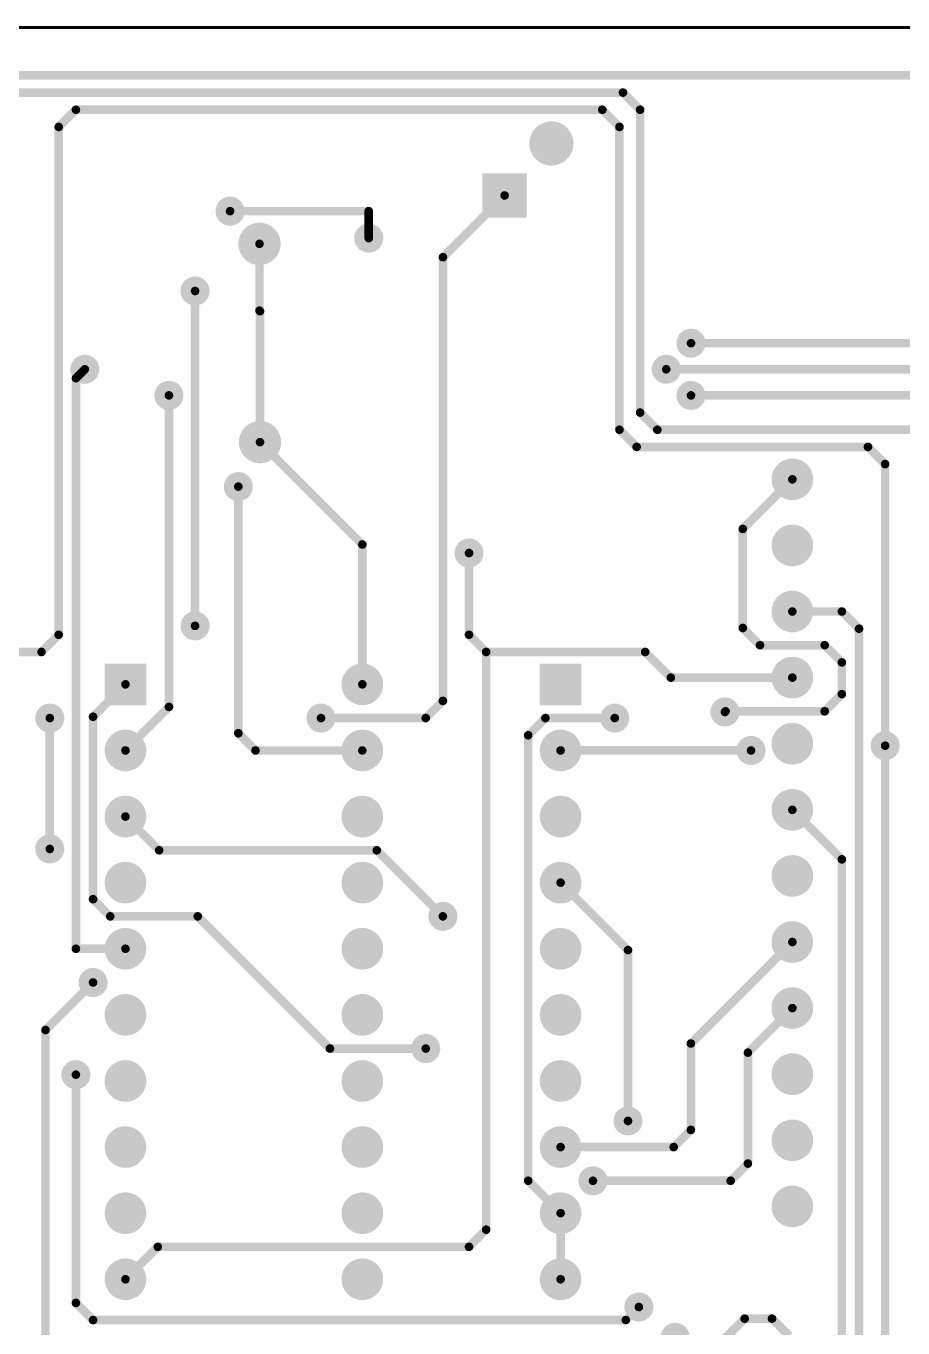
# Model space of a CAD drawing. Extents: x 0 to 107, y 0 to 143.
# Drawn here: x 46 to 79.7, y 92.6 to 142.7 of the extents above; entities that cross this region are included whole.
import ezdxf

# ---------------------------------------------------------------- set-up
doc = ezdxf.new("R2010")
doc.units = 0
for name, color, linetype in [('Board_Outline', 21, 'CONTINUOUS'), ('Bottom', 10, 'CONTINUOUS'), ('Bottom_Mask', 15, 'CONTINUOUS')]:
    doc.layers.add(name, color=color, linetype=linetype)

msp = doc.modelspace()

# ---------------------------------------------------------------- linework, layer by layer
at = {"layer": 'Board_Outline', "linetype": 'CONTINUOUS', "const_width": 0.12}
msp.add_lwpolyline([(107.1581, 142.5924), (0, 142.5924), (0, 0), (107.1581, 0), (107.1581, 142.5924)], dxfattribs=at)
at = {"layer": 'Bottom', "linetype": 'CONTINUOUS', "const_width": 0.33}
for points in [[(103.8951, 140.7552), (23.8276, 140.7552)], [(68.9189, 140.0952), (24.4878, 140.0952)], [(69.5789, 139.4352), (68.9189, 140.0952)], [(47.8926, 139.4352), (47.2327, 138.7752)], [(68.124, 139.4352), (47.8926, 139.4352)], [(68.784, 138.7752), (68.124, 139.4352)], [(69.5789, 127.799), (69.5789, 139.4352)], [(47.2327, 138.7752), (47.2327, 119.2602)], [(68.784, 127.139), (68.784, 138.7752)], [(64.3689, 136.1402), (61.9983, 133.7695)], [(53.8188, 135.5397), (59.1488, 135.5397)], [(59.1488, 135.5397), (59.1488, 135.0102)], [(59.1488, 135.0102), (59.1488, 135.0101)], [(59.1488, 135.0101), (59.1488, 134.5022)], [(59.1488, 134.5022), (59.1488, 134.5022)], [(54.9502, 131.7152), (54.9502, 134.2827)], [(61.9983, 133.7695), (61.9983, 116.7202)], [(52.4728, 132.471), (52.4728, 119.6032)], [(54.9694, 131.696), (54.9502, 131.7152)], [(54.9694, 126.6627), (54.9694, 131.696)], [(71.5337, 130.4651), (98.2264, 130.4651)], [(48.2357, 129.462), (47.8927, 129.119)], [(48.2357, 129.462), (48.2357, 129.462)], [(70.5819, 129.462), (95.1263, 129.462)], [(47.8927, 129.119), (47.8927, 107.1951)], [(51.4698, 128.459), (51.4698, 116.4873)], [(71.5337, 128.459), (94.4664, 128.459)], [(70.2389, 127.139), (69.5789, 127.799)], [(69.444, 126.479), (68.784, 127.139)], [(79.9722, 127.139), (70.2389, 127.139)], [(58.9014, 122.7307), (54.9694, 126.6627)], [(78.3351, 126.479), (69.444, 126.479)], [(78.9951, 125.819), (78.3351, 126.479)], [(78.9951, 114.997), (78.9951, 125.819)], [(54.1358, 115.4751), (54.1358, 124.954)], [(75.4289, 125.2339), (73.5239, 123.3289)], [(73.5239, 123.3289), (73.5239, 119.519)], [(58.9014, 117.3551), (58.9014, 122.7307)], [(63.0013, 119.2603), (63.0013, 122.402)], [(75.4289, 120.1539), (77.332, 120.1539)], [(77.332, 120.1539), (77.9921, 119.4939)], [(73.5239, 119.519), (74.1839, 118.859)], [(77.9921, 119.4939), (77.9921, 85.7752)], [(47.2327, 119.2602), (46.5727, 118.6002)], [(63.6613, 118.6003), (63.0013, 119.2603)], [(46.5727, 118.6002), (39.6127, 118.6002)], [(69.772, 118.6003), (63.6613, 118.6003)], [(63.6613, 118.6003), (63.6613, 96.4002)], [(70.7583, 117.6139), (69.772, 118.6003)], [(74.1839, 118.859), (76.672, 118.859)], [(76.672, 118.859), (77.3321, 118.199)], [(77.3321, 118.199), (77.3321, 116.979)], [(75.4289, 117.6139), (70.7583, 117.6139)], [(48.5527, 116.1102), (49.7977, 117.3552)], [(77.3321, 116.979), (76.6721, 116.319)], [(51.4698, 116.4873), (49.7977, 114.8152)], [(61.9983, 116.7202), (61.3383, 116.0602)], [(46.8897, 116.0602), (46.8897, 111.0302)], [(48.5527, 109.1002), (48.5527, 116.1102)], [(61.3383, 116.0602), (57.3134, 116.0602)], [(65.2764, 115.4002), (65.9364, 116.0602)], [(65.9364, 116.0602), (68.6022, 116.0602)], [(72.8625, 116.319), (72.8379, 116.2944)], [(72.8379, 116.2944), (72.8379, 116.2944)], [(76.6721, 116.319), (72.8625, 116.319)], [(54.7958, 114.8151), (54.1358, 115.4751)], [(65.2764, 98.2802), (65.2764, 115.4002)], [(78.9951, 83.7226), (78.9951, 114.997)], [(58.9014, 114.8151), (54.7958, 114.8151)], [(66.5214, 114.8152), (73.8409, 114.8152)], [(77.3321, 110.6308), (75.4289, 112.5339)], [(51.0927, 110.9802), (49.7977, 112.2752)], [(59.4583, 110.9802), (51.0927, 110.9802)], [(61.9983, 108.4402), (59.4583, 110.9802)], [(77.3321, 87.0203), (77.3321, 110.6308)], [(66.5214, 109.7352), (69.1124, 107.1442)], [(49.2127, 108.4402), (48.5527, 109.1002)], [(52.5764, 108.4402), (49.2127, 108.4402)], [(57.6564, 103.3602), (52.5764, 108.4402)], [(71.5292, 103.5542), (75.4289, 107.4539)], [(47.8927, 107.1951), (49.7977, 107.1951)], [(69.1124, 107.1442), (69.1124, 100.5782)], [(48.5527, 105.9002), (46.7254, 104.0729)], [(75.4289, 104.9139), (73.7195, 103.2045)], [(46.7254, 104.0729), (46.7254, 76.9002)], [(71.5292, 100.2352), (71.5292, 103.5542)], [(61.3383, 103.3602), (57.6564, 103.3602)], [(73.7195, 103.2045), (73.7195, 98.9402)], [(47.8927, 93.5863), (47.8927, 102.3572)], [(70.8692, 99.5751), (71.5292, 100.2352)], [(66.5214, 99.5751), (70.8692, 99.5751)], [(73.7195, 98.9402), (73.0595, 98.2802)], [(66.5214, 97.0351), (65.2764, 98.2802)], [(73.0595, 98.2802), (67.7665, 98.2802)], [(66.5214, 94.4952), (66.5214, 97.0351)], [(63.6613, 96.4002), (63.0013, 95.7402)], [(51.0427, 95.7402), (49.7977, 94.4952)], [(63.0013, 95.7402), (51.0427, 95.7402)], [(48.5527, 92.9263), (47.8927, 93.5863)], [(69.5296, 93.427), (69.0289, 92.9263)], [(69.0289, 92.9263), (48.5527, 92.9263)], [(73.5963, 92.9811), (71.8785, 91.2633)], [(74.6477, 92.9811), (73.5963, 92.9811)], [(75.3077, 92.3211), (74.6477, 92.9811)]]:
    msp.add_lwpolyline(points, dxfattribs=at)
at = {"layer": 'Bottom', "linetype": 'CONTINUOUS'}
for points, const_width in [([(69.0014, 140.0952, 1), (68.8364, 140.0952, 1), (69.0014, 140.0952, 1)], 0.165), ([(69.0014, 140.0952, 1), (68.8364, 140.0952, 1), (69.0014, 140.0952, 1)], 0.165), ([(47.9751, 139.4352, 1), (47.8101, 139.4352, 1), (47.9751, 139.4352, 1)], 0.165), ([(47.9751, 139.4352, 1), (47.8101, 139.4352, 1), (47.9751, 139.4352, 1)], 0.165), ([(68.2065, 139.4352, 1), (68.0415, 139.4352, 1), (68.2065, 139.4352, 1)], 0.165), ([(68.2065, 139.4352, 1), (68.0415, 139.4352, 1), (68.2065, 139.4352, 1)], 0.165), ([(69.6614, 139.4352, 1), (69.4964, 139.4352, 1), (69.6614, 139.4352, 1)], 0.165), ([(69.6614, 139.4352, 1), (69.4964, 139.4352, 1), (69.6614, 139.4352, 1)], 0.165), ([(47.3152, 138.7752, 1), (47.1502, 138.7752, 1), (47.3152, 138.7752, 1)], 0.165), ([(47.3152, 138.7752, 1), (47.1502, 138.7752, 1), (47.3152, 138.7752, 1)], 0.165), ([(66.5689, 138.1402, 1), (65.7689, 138.1402, 1), (66.5689, 138.1402, 1)], 0.8), ([(68.8665, 138.7752, 1), (68.7015, 138.7752, 1), (68.8665, 138.7752, 1)], 0.165), ([(68.8665, 138.7752, 1), (68.7015, 138.7752, 1), (68.8665, 138.7752, 1)], 0.165), ([(64.4514, 136.1402, 1), (64.2864, 136.1402, 1), (64.4514, 136.1402, 1)], 0.165), ([(54.0728, 135.5397, 1), (53.5648, 135.5397, 1), (54.0728, 135.5397, 1)], 0.508), ([(53.9013, 135.5397, 1), (53.7363, 135.5397, 1), (53.9013, 135.5397, 1)], 0.165), ([(59.2313, 135.5397, 1), (59.0663, 135.5397, 1), (59.2313, 135.5397, 1)], 0.165), ([(59.2313, 135.5397, 1), (59.0663, 135.5397, 1), (59.2313, 135.5397, 1)], 0.165), ([(59.2313, 135.0102, 1), (59.0663, 135.0102, 1), (59.2313, 135.0102, 1)], 0.165), ([(59.2313, 135.0102, 1), (59.0663, 135.0102, 1), (59.2313, 135.0102, 1)], 0.165), ([(59.2313, 135.0101, 1), (59.0663, 135.0101, 1), (59.2313, 135.0101, 1)], 0.165), ([(55.3312, 134.2827, 1), (54.5692, 134.2827, 1), (55.3312, 134.2827, 1)], 0.762), ([(59.4028, 134.5022, 1), (58.8948, 134.5022, 1), (59.4028, 134.5022, 1)], 0.508), ([(59.2313, 134.5022, 1), (59.0663, 134.5022, 1), (59.2313, 134.5022, 1)], 0.165), ([(59.2313, 134.5022, 1), (59.0663, 134.5022, 1), (59.2313, 134.5022, 1)], 0.165), ([(55.0327, 134.2827, 1), (54.8677, 134.2827, 1), (55.0327, 134.2827, 1)], 0.165), ([(62.0808, 133.7695, 1), (61.9158, 133.7695, 1), (62.0808, 133.7695, 1)], 0.165), ([(62.0808, 133.7695, 1), (61.9158, 133.7695, 1), (62.0808, 133.7695, 1)], 0.165), ([(52.7268, 132.471, 1), (52.2188, 132.471, 1), (52.7268, 132.471, 1)], 0.508), ([(52.5553, 132.471, 1), (52.3903, 132.471, 1), (52.5553, 132.471, 1)], 0.165), ([(55.0327, 131.7152, 1), (54.8677, 131.7152, 1), (55.0327, 131.7152, 1)], 0.165), ([(55.0327, 131.7152, 1), (54.8677, 131.7152, 1), (55.0327, 131.7152, 1)], 0.165), ([(55.0519, 131.696, 1), (54.8869, 131.696, 1), (55.0519, 131.696, 1)], 0.165), ([(55.0519, 131.696, 1), (54.8869, 131.696, 1), (55.0519, 131.696, 1)], 0.165), ([(71.7877, 130.4651, 1), (71.2797, 130.4651, 1), (71.7877, 130.4651, 1)], 0.508), ([(71.6162, 130.4651, 1), (71.4512, 130.4651, 1), (71.6162, 130.4651, 1)], 0.165), ([(48.4897, 129.462, 1), (47.9817, 129.462, 1), (48.4897, 129.462, 1)], 0.508), ([(48.3182, 129.462, 1), (48.1532, 129.462, 1), (48.3182, 129.462, 1)], 0.165), ([(48.3182, 129.462, 1), (48.1532, 129.462, 1), (48.3182, 129.462, 1)], 0.165), ([(70.8359, 129.462, 1), (70.3279, 129.462, 1), (70.8359, 129.462, 1)], 0.508), ([(70.6644, 129.462, 1), (70.4994, 129.462, 1), (70.6644, 129.462, 1)], 0.165), ([(47.9752, 129.119, 1), (47.8102, 129.119, 1), (47.9752, 129.119, 1)], 0.165), ([(47.9752, 129.119, 1), (47.8102, 129.119, 1), (47.9752, 129.119, 1)], 0.165), ([(51.7238, 128.459, 1), (51.2158, 128.459, 1), (51.7238, 128.459, 1)], 0.508), ([(51.5523, 128.459, 1), (51.3873, 128.459, 1), (51.5523, 128.459, 1)], 0.165), ([(71.7877, 128.459, 1), (71.2797, 128.459, 1), (71.7877, 128.459, 1)], 0.508), ([(71.6162, 128.459, 1), (71.4512, 128.459, 1), (71.6162, 128.459, 1)], 0.165), ([(69.6614, 127.799, 1), (69.4964, 127.799, 1), (69.6614, 127.799, 1)], 0.165), ([(69.6614, 127.799, 1), (69.4964, 127.799, 1), (69.6614, 127.799, 1)], 0.165), ([(55.3504, 126.6627, 1), (54.5884, 126.6627, 1), (55.3504, 126.6627, 1)], 0.762), ([(68.8665, 127.139, 1), (68.7015, 127.139, 1), (68.8665, 127.139, 1)], 0.165), ([(68.8665, 127.139, 1), (68.7015, 127.139, 1), (68.8665, 127.139, 1)], 0.165), ([(70.3214, 127.139, 1), (70.1564, 127.139, 1), (70.3214, 127.139, 1)], 0.165), ([(70.3214, 127.139, 1), (70.1564, 127.139, 1), (70.3214, 127.139, 1)], 0.165), ([(55.0519, 126.6627, 1), (54.8869, 126.6627, 1), (55.0519, 126.6627, 1)], 0.165), ([(55.0519, 126.6627, 1), (54.8869, 126.6627, 1), (55.0519, 126.6627, 1)], 0.165), ([(69.5265, 126.479, 1), (69.3615, 126.479, 1), (69.5265, 126.479, 1)], 0.165), ([(69.5265, 126.479, 1), (69.3615, 126.479, 1), (69.5265, 126.479, 1)], 0.165), ([(78.4176, 126.479, 1), (78.2526, 126.479, 1), (78.4176, 126.479, 1)], 0.165), ([(78.4176, 126.479, 1), (78.2526, 126.479, 1), (78.4176, 126.479, 1)], 0.165), ([(75.8039, 125.2339, 1), (75.0539, 125.2339, 1), (75.8039, 125.2339, 1)], 0.75), ([(79.0776, 125.819, 1), (78.9126, 125.819, 1), (79.0776, 125.819, 1)], 0.165), ([(79.0776, 125.819, 1), (78.9126, 125.819, 1), (79.0776, 125.819, 1)], 0.165), ([(54.3898, 124.954, 1), (53.8818, 124.954, 1), (54.3898, 124.954, 1)], 0.508), ([(54.2183, 124.954, 1), (54.0533, 124.954, 1), (54.2183, 124.954, 1)], 0.165), ([(75.5114, 125.2339, 1), (75.3464, 125.2339, 1), (75.5114, 125.2339, 1)], 0.165), ([(73.6064, 123.3289, 1), (73.4414, 123.3289, 1), (73.6064, 123.3289, 1)], 0.165), ([(73.6064, 123.3289, 1), (73.4414, 123.3289, 1), (73.6064, 123.3289, 1)], 0.165), ([(75.8039, 122.6939, 1), (75.0539, 122.6939, 1), (75.8039, 122.6939, 1)], 0.75), ([(58.9839, 122.7307, 1), (58.8189, 122.7307, 1), (58.9839, 122.7307, 1)], 0.165), ([(58.9839, 122.7307, 1), (58.8189, 122.7307, 1), (58.9839, 122.7307, 1)], 0.165), ([(63.2553, 122.402, 1), (62.7473, 122.402, 1), (63.2553, 122.402, 1)], 0.508), ([(63.0838, 122.402, 1), (62.9188, 122.402, 1), (63.0838, 122.402, 1)], 0.165), ([(75.8039, 120.1539, 1), (75.0539, 120.1539, 1), (75.8039, 120.1539, 1)], 0.75), ([(52.7268, 119.6032, 1), (52.2188, 119.6032, 1), (52.7268, 119.6032, 1)], 0.508), ([(75.5114, 120.1539, 1), (75.3464, 120.1539, 1), (75.5114, 120.1539, 1)], 0.165), ([(77.4145, 120.1539, 1), (77.2495, 120.1539, 1), (77.4145, 120.1539, 1)], 0.165), ([(77.4145, 120.1539, 1), (77.2495, 120.1539, 1), (77.4145, 120.1539, 1)], 0.165), ([(52.5553, 119.6032, 1), (52.3903, 119.6032, 1), (52.5553, 119.6032, 1)], 0.165), ([(73.6064, 119.519, 1), (73.4414, 119.519, 1), (73.6064, 119.519, 1)], 0.165), ([(73.6064, 119.519, 1), (73.4414, 119.519, 1), (73.6064, 119.519, 1)], 0.165), ([(78.0746, 119.4939, 1), (77.9096, 119.4939, 1), (78.0746, 119.4939, 1)], 0.165), ([(78.0746, 119.4939, 1), (77.9096, 119.4939, 1), (78.0746, 119.4939, 1)], 0.165), ([(47.3152, 119.2602, 1), (47.1502, 119.2602, 1), (47.3152, 119.2602, 1)], 0.165), ([(47.3152, 119.2602, 1), (47.1502, 119.2602, 1), (47.3152, 119.2602, 1)], 0.165), ([(63.0838, 119.2603, 1), (62.9188, 119.2603, 1), (63.0838, 119.2603, 1)], 0.165), ([(63.0838, 119.2603, 1), (62.9188, 119.2603, 1), (63.0838, 119.2603, 1)], 0.165), ([(46.6552, 118.6002, 1), (46.4902, 118.6002, 1), (46.6552, 118.6002, 1)], 0.165), ([(46.6552, 118.6002, 1), (46.4902, 118.6002, 1), (46.6552, 118.6002, 1)], 0.165), ([(63.7438, 118.6003, 1), (63.5788, 118.6003, 1), (63.7438, 118.6003, 1)], 0.165), ([(63.7438, 118.6003, 1), (63.5788, 118.6003, 1), (63.7438, 118.6003, 1)], 0.165), ([(63.7438, 118.6003, 1), (63.5788, 118.6003, 1), (63.7438, 118.6003, 1)], 0.165), ([(69.8545, 118.6003, 1), (69.6895, 118.6003, 1), (69.8545, 118.6003, 1)], 0.165), ([(69.8545, 118.6003, 1), (69.6895, 118.6003, 1), (69.8545, 118.6003, 1)], 0.165), ([(74.2664, 118.859, 1), (74.1014, 118.859, 1), (74.2664, 118.859, 1)], 0.165), ([(74.2664, 118.859, 1), (74.1014, 118.859, 1), (74.2664, 118.859, 1)], 0.165), ([(76.7545, 118.859, 1), (76.5895, 118.859, 1), (76.7545, 118.859, 1)], 0.165), ([(76.7545, 118.859, 1), (76.5895, 118.859, 1), (76.7545, 118.859, 1)], 0.165), ([(59.2764, 117.3551, 1), (58.5264, 117.3551, 1), (59.2764, 117.3551, 1)], 0.75), ([(75.8039, 117.6139, 1), (75.0539, 117.6139, 1), (75.8039, 117.6139, 1)], 0.75), ([(77.4146, 118.199, 1), (77.2496, 118.199, 1), (77.4146, 118.199, 1)], 0.165), ([(77.4146, 118.199, 1), (77.2496, 118.199, 1), (77.4146, 118.199, 1)], 0.165), ([(70.8408, 117.6139, 1), (70.6758, 117.6139, 1), (70.8408, 117.6139, 1)], 0.165), ([(70.8408, 117.6139, 1), (70.6758, 117.6139, 1), (70.8408, 117.6139, 1)], 0.165), ([(75.5114, 117.6139, 1), (75.3464, 117.6139, 1), (75.5114, 117.6139, 1)], 0.165), ([(49.8802, 117.3552, 1), (49.7152, 117.3552, 1), (49.8802, 117.3552, 1)], 0.165), ([(58.9839, 117.3551, 1), (58.8189, 117.3551, 1), (58.9839, 117.3551, 1)], 0.165), ([(77.4146, 116.979, 1), (77.2496, 116.979, 1), (77.4146, 116.979, 1)], 0.165), ([(77.4146, 116.979, 1), (77.2496, 116.979, 1), (77.4146, 116.979, 1)], 0.165), ([(47.1437, 116.0602, 1), (46.6357, 116.0602, 1), (47.1437, 116.0602, 1)], 0.508), ([(51.5523, 116.4873, 1), (51.3873, 116.4873, 1), (51.5523, 116.4873, 1)], 0.165), ([(51.5523, 116.4873, 1), (51.3873, 116.4873, 1), (51.5523, 116.4873, 1)], 0.165), ([(57.5674, 116.0602, 1), (57.0594, 116.0602, 1), (57.5674, 116.0602, 1)], 0.508), ([(62.0808, 116.7202, 1), (61.9158, 116.7202, 1), (62.0808, 116.7202, 1)], 0.165), ([(62.0808, 116.7202, 1), (61.9158, 116.7202, 1), (62.0808, 116.7202, 1)], 0.165), ([(68.8562, 116.0602, 1), (68.3482, 116.0602, 1), (68.8562, 116.0602, 1)], 0.508), ([(73.0919, 116.2944, 1), (72.5839, 116.2944, 1), (73.0919, 116.2944, 1)], 0.508), ([(46.9722, 116.0602, 1), (46.8072, 116.0602, 1), (46.9722, 116.0602, 1)], 0.165), ([(48.6352, 116.1102, 1), (48.4702, 116.1102, 1), (48.6352, 116.1102, 1)], 0.165), ([(48.6352, 116.1102, 1), (48.4702, 116.1102, 1), (48.6352, 116.1102, 1)], 0.165), ([(57.3959, 116.0602, 1), (57.2309, 116.0602, 1), (57.3959, 116.0602, 1)], 0.165), ([(61.4208, 116.0602, 1), (61.2558, 116.0602, 1), (61.4208, 116.0602, 1)], 0.165), ([(61.4208, 116.0602, 1), (61.2558, 116.0602, 1), (61.4208, 116.0602, 1)], 0.165), ([(66.0189, 116.0602, 1), (65.8539, 116.0602, 1), (66.0189, 116.0602, 1)], 0.165), ([(66.0189, 116.0602, 1), (65.8539, 116.0602, 1), (66.0189, 116.0602, 1)], 0.165), ([(68.6847, 116.0602, 1), (68.5197, 116.0602, 1), (68.6847, 116.0602, 1)], 0.165), ([(72.9204, 116.2944, 1), (72.7554, 116.2944, 1), (72.9204, 116.2944, 1)], 0.165), ([(72.9204, 116.2944, 1), (72.7554, 116.2944, 1), (72.9204, 116.2944, 1)], 0.165), ([(72.945, 116.319, 1), (72.78, 116.319, 1), (72.945, 116.319, 1)], 0.165), ([(72.945, 116.319, 1), (72.78, 116.319, 1), (72.945, 116.319, 1)], 0.165), ([(76.7546, 116.319, 1), (76.5896, 116.319, 1), (76.7546, 116.319, 1)], 0.165), ([(76.7546, 116.319, 1), (76.5896, 116.319, 1), (76.7546, 116.319, 1)], 0.165), ([(54.2183, 115.4751, 1), (54.0533, 115.4751, 1), (54.2183, 115.4751, 1)], 0.165), ([(54.2183, 115.4751, 1), (54.0533, 115.4751, 1), (54.2183, 115.4751, 1)], 0.165), ([(75.8039, 115.0739, 1), (75.0539, 115.0739, 1), (75.8039, 115.0739, 1)], 0.75), ([(50.1727, 114.8152, 1), (49.4227, 114.8152, 1), (50.1727, 114.8152, 1)], 0.75), ([(59.2764, 114.8151, 1), (58.5264, 114.8151, 1), (59.2764, 114.8151, 1)], 0.75), ([(65.3589, 115.4002, 1), (65.1939, 115.4002, 1), (65.3589, 115.4002, 1)], 0.165), ([(65.3589, 115.4002, 1), (65.1939, 115.4002, 1), (65.3589, 115.4002, 1)], 0.165), ([(66.8964, 114.8152, 1), (66.1464, 114.8152, 1), (66.8964, 114.8152, 1)], 0.75), ([(74.0949, 114.8152, 1), (73.5869, 114.8152, 1), (74.0949, 114.8152, 1)], 0.508), ([(79.2491, 114.997, 1), (78.7411, 114.997, 1), (79.2491, 114.997, 1)], 0.508), ([(79.0776, 114.997, 1), (78.9126, 114.997, 1), (79.0776, 114.997, 1)], 0.165), ([(79.0776, 114.997, 1), (78.9126, 114.997, 1), (79.0776, 114.997, 1)], 0.165), ([(49.8802, 114.8152, 1), (49.7152, 114.8152, 1), (49.8802, 114.8152, 1)], 0.165), ([(54.8783, 114.8151, 1), (54.7133, 114.8151, 1), (54.8783, 114.8151, 1)], 0.165), ([(54.8783, 114.8151, 1), (54.7133, 114.8151, 1), (54.8783, 114.8151, 1)], 0.165), ([(58.9839, 114.8151, 1), (58.8189, 114.8151, 1), (58.9839, 114.8151, 1)], 0.165), ([(66.6039, 114.8152, 1), (66.4389, 114.8152, 1), (66.6039, 114.8152, 1)], 0.165), ([(73.9234, 114.8152, 1), (73.7584, 114.8152, 1), (73.9234, 114.8152, 1)], 0.165), ([(75.8039, 112.5339, 1), (75.0539, 112.5339, 1), (75.8039, 112.5339, 1)], 0.75), ([(50.1727, 112.2752, 1), (49.4227, 112.2752, 1), (50.1727, 112.2752, 1)], 0.75), ([(59.2764, 112.2751, 1), (58.5264, 112.2751, 1), (59.2764, 112.2751, 1)], 0.75), ([(66.8964, 112.2752, 1), (66.1464, 112.2752, 1), (66.8964, 112.2752, 1)], 0.75), ([(75.5114, 112.5339, 1), (75.3464, 112.5339, 1), (75.5114, 112.5339, 1)], 0.165), ([(49.8802, 112.2752, 1), (49.7152, 112.2752, 1), (49.8802, 112.2752, 1)], 0.165), ([(47.1437, 111.0302, 1), (46.6357, 111.0302, 1), (47.1437, 111.0302, 1)], 0.508), ([(46.9722, 111.0302, 1), (46.8072, 111.0302, 1), (46.9722, 111.0302, 1)], 0.165), ([(51.1752, 110.9802, 1), (51.0102, 110.9802, 1), (51.1752, 110.9802, 1)], 0.165), ([(51.1752, 110.9802, 1), (51.0102, 110.9802, 1), (51.1752, 110.9802, 1)], 0.165), ([(59.5408, 110.9802, 1), (59.3758, 110.9802, 1), (59.5408, 110.9802, 1)], 0.165), ([(59.5408, 110.9802, 1), (59.3758, 110.9802, 1), (59.5408, 110.9802, 1)], 0.165), ([(75.8039, 109.9939, 1), (75.0539, 109.9939, 1), (75.8039, 109.9939, 1)], 0.75), ([(77.4146, 110.6308, 1), (77.2496, 110.6308, 1), (77.4146, 110.6308, 1)], 0.165), ([(77.4146, 110.6308, 1), (77.2496, 110.6308, 1), (77.4146, 110.6308, 1)], 0.165), ([(50.1727, 109.7352, 1), (49.4227, 109.7352, 1), (50.1727, 109.7352, 1)], 0.75), ([(59.2764, 109.7352, 1), (58.5264, 109.7352, 1), (59.2764, 109.7352, 1)], 0.75), ([(66.8964, 109.7352, 1), (66.1464, 109.7352, 1), (66.8964, 109.7352, 1)], 0.75), ([(66.6039, 109.7352, 1), (66.4389, 109.7352, 1), (66.6039, 109.7352, 1)], 0.165), ([(48.6352, 109.1002, 1), (48.4702, 109.1002, 1), (48.6352, 109.1002, 1)], 0.165), ([(48.6352, 109.1002, 1), (48.4702, 109.1002, 1), (48.6352, 109.1002, 1)], 0.165), ([(49.2952, 108.4402, 1), (49.1302, 108.4402, 1), (49.2952, 108.4402, 1)], 0.165), ([(49.2952, 108.4402, 1), (49.1302, 108.4402, 1), (49.2952, 108.4402, 1)], 0.165), ([(52.6589, 108.4402, 1), (52.4939, 108.4402, 1), (52.6589, 108.4402, 1)], 0.165), ([(52.6589, 108.4402, 1), (52.4939, 108.4402, 1), (52.6589, 108.4402, 1)], 0.165), ([(62.2523, 108.4402, 1), (61.7443, 108.4402, 1), (62.2523, 108.4402, 1)], 0.508), ([(62.0808, 108.4402, 1), (61.9158, 108.4402, 1), (62.0808, 108.4402, 1)], 0.165), ([(75.8039, 107.4539, 1), (75.0539, 107.4539, 1), (75.8039, 107.4539, 1)], 0.75), ([(50.1727, 107.1951, 1), (49.4227, 107.1951, 1), (50.1727, 107.1951, 1)], 0.75), ([(59.2764, 107.1951, 1), (58.5264, 107.1951, 1), (59.2764, 107.1951, 1)], 0.75), ([(66.8964, 107.1951, 1), (66.1464, 107.1951, 1), (66.8964, 107.1951, 1)], 0.75), ([(75.5114, 107.4539, 1), (75.3464, 107.4539, 1), (75.5114, 107.4539, 1)], 0.165), ([(47.9752, 107.1951, 1), (47.8102, 107.1951, 1), (47.9752, 107.1951, 1)], 0.165), ([(47.9752, 107.1951, 1), (47.8102, 107.1951, 1), (47.9752, 107.1951, 1)], 0.165), ([(49.8802, 107.1951, 1), (49.7152, 107.1951, 1), (49.8802, 107.1951, 1)], 0.165), ([(69.1949, 107.1442, 1), (69.0299, 107.1442, 1), (69.1949, 107.1442, 1)], 0.165), ([(69.1949, 107.1442, 1), (69.0299, 107.1442, 1), (69.1949, 107.1442, 1)], 0.165), ([(48.8067, 105.9002, 1), (48.2987, 105.9002, 1), (48.8067, 105.9002, 1)], 0.508), ([(48.6352, 105.9002, 1), (48.4702, 105.9002, 1), (48.6352, 105.9002, 1)], 0.165), ([(75.8039, 104.9139, 1), (75.0539, 104.9139, 1), (75.8039, 104.9139, 1)], 0.75), ([(50.1727, 104.6551, 1), (49.4227, 104.6551, 1), (50.1727, 104.6551, 1)], 0.75), ([(59.2764, 104.6551, 1), (58.5264, 104.6551, 1), (59.2764, 104.6551, 1)], 0.75), ([(66.8964, 104.6551, 1), (66.1464, 104.6551, 1), (66.8964, 104.6551, 1)], 0.75), ([(75.5114, 104.9139, 1), (75.3464, 104.9139, 1), (75.5114, 104.9139, 1)], 0.165), ([(46.8079, 104.0729, 1), (46.6429, 104.0729, 1), (46.8079, 104.0729, 1)], 0.165), ([(46.8079, 104.0729, 1), (46.6429, 104.0729, 1), (46.8079, 104.0729, 1)], 0.165), ([(61.5923, 103.3602, 1), (61.0843, 103.3602, 1), (61.5923, 103.3602, 1)], 0.508), ([(71.6117, 103.5542, 1), (71.4467, 103.5542, 1), (71.6117, 103.5542, 1)], 0.165), ([(71.6117, 103.5542, 1), (71.4467, 103.5542, 1), (71.6117, 103.5542, 1)], 0.165), ([(57.7389, 103.3602, 1), (57.5739, 103.3602, 1), (57.7389, 103.3602, 1)], 0.165), ([(57.7389, 103.3602, 1), (57.5739, 103.3602, 1), (57.7389, 103.3602, 1)], 0.165), ([(61.4208, 103.3602, 1), (61.2558, 103.3602, 1), (61.4208, 103.3602, 1)], 0.165), ([(73.802, 103.2045, 1), (73.637, 103.2045, 1), (73.802, 103.2045, 1)], 0.165), ([(73.802, 103.2045, 1), (73.637, 103.2045, 1), (73.802, 103.2045, 1)], 0.165), ([(75.8039, 102.3739, 1), (75.0539, 102.3739, 1), (75.8039, 102.3739, 1)], 0.75), ([(48.1467, 102.3572, 1), (47.6387, 102.3572, 1), (48.1467, 102.3572, 1)], 0.508), ([(50.1727, 102.1152, 1), (49.4227, 102.1152, 1), (50.1727, 102.1152, 1)], 0.75), ([(59.2764, 102.1152, 1), (58.5264, 102.1152, 1), (59.2764, 102.1152, 1)], 0.75), ([(66.8964, 102.1152, 1), (66.1464, 102.1152, 1), (66.8964, 102.1152, 1)], 0.75), ([(47.9752, 102.3572, 1), (47.8102, 102.3572, 1), (47.9752, 102.3572, 1)], 0.165), ([(69.3664, 100.5782, 1), (68.8584, 100.5782, 1), (69.3664, 100.5782, 1)], 0.508), ([(69.1949, 100.5782, 1), (69.0299, 100.5782, 1), (69.1949, 100.5782, 1)], 0.165), ([(75.8039, 99.8339, 1), (75.0539, 99.8339, 1), (75.8039, 99.8339, 1)], 0.75), ([(50.1727, 99.5751, 1), (49.4227, 99.5751, 1), (50.1727, 99.5751, 1)], 0.75), ([(59.2764, 99.5751, 1), (58.5264, 99.5751, 1), (59.2764, 99.5751, 1)], 0.75), ([(66.8964, 99.5751, 1), (66.1464, 99.5751, 1), (66.8964, 99.5751, 1)], 0.75), ([(71.6117, 100.2352, 1), (71.4467, 100.2352, 1), (71.6117, 100.2352, 1)], 0.165), ([(71.6117, 100.2352, 1), (71.4467, 100.2352, 1), (71.6117, 100.2352, 1)], 0.165), ([(66.6039, 99.5751, 1), (66.4389, 99.5751, 1), (66.6039, 99.5751, 1)], 0.165), ([(70.9517, 99.5751, 1), (70.7867, 99.5751, 1), (70.9517, 99.5751, 1)], 0.165), ([(70.9517, 99.5751, 1), (70.7867, 99.5751, 1), (70.9517, 99.5751, 1)], 0.165), ([(73.802, 98.9402, 1), (73.637, 98.9402, 1), (73.802, 98.9402, 1)], 0.165), ([(73.802, 98.9402, 1), (73.637, 98.9402, 1), (73.802, 98.9402, 1)], 0.165), ([(68.0205, 98.2802, 1), (67.5125, 98.2802, 1), (68.0205, 98.2802, 1)], 0.508), ([(65.3589, 98.2802, 1), (65.1939, 98.2802, 1), (65.3589, 98.2802, 1)], 0.165), ([(65.3589, 98.2802, 1), (65.1939, 98.2802, 1), (65.3589, 98.2802, 1)], 0.165), ([(67.849, 98.2802, 1), (67.684, 98.2802, 1), (67.849, 98.2802, 1)], 0.165), ([(73.142, 98.2802, 1), (72.977, 98.2802, 1), (73.142, 98.2802, 1)], 0.165), ([(73.142, 98.2802, 1), (72.977, 98.2802, 1), (73.142, 98.2802, 1)], 0.165), ([(50.1727, 97.0351, 1), (49.4227, 97.0351, 1), (50.1727, 97.0351, 1)], 0.75), ([(59.2764, 97.0351, 1), (58.5264, 97.0351, 1), (59.2764, 97.0351, 1)], 0.75), ([(66.8964, 97.0351, 1), (66.1464, 97.0351, 1), (66.8964, 97.0351, 1)], 0.75), ([(75.8039, 97.2939, 1), (75.0539, 97.2939, 1), (75.8039, 97.2939, 1)], 0.75), ([(66.6039, 97.0351, 1), (66.4389, 97.0351, 1), (66.6039, 97.0351, 1)], 0.165), ([(66.6039, 97.0351, 1), (66.4389, 97.0351, 1), (66.6039, 97.0351, 1)], 0.165), ([(63.7438, 96.4002, 1), (63.5788, 96.4002, 1), (63.7438, 96.4002, 1)], 0.165), ([(63.7438, 96.4002, 1), (63.5788, 96.4002, 1), (63.7438, 96.4002, 1)], 0.165), ([(51.1252, 95.7402, 1), (50.9602, 95.7402, 1), (51.1252, 95.7402, 1)], 0.165), ([(51.1252, 95.7402, 1), (50.9602, 95.7402, 1), (51.1252, 95.7402, 1)], 0.165), ([(63.0838, 95.7402, 1), (62.9188, 95.7402, 1), (63.0838, 95.7402, 1)], 0.165), ([(63.0838, 95.7402, 1), (62.9188, 95.7402, 1), (63.0838, 95.7402, 1)], 0.165), ([(50.1727, 94.4952, 1), (49.4227, 94.4952, 1), (50.1727, 94.4952, 1)], 0.75), ([(59.2764, 94.4952, 1), (58.5264, 94.4952, 1), (59.2764, 94.4952, 1)], 0.75), ([(66.8964, 94.4952, 1), (66.1464, 94.4952, 1), (66.8964, 94.4952, 1)], 0.75), ([(49.8802, 94.4952, 1), (49.7152, 94.4952, 1), (49.8802, 94.4952, 1)], 0.165), ([(66.6039, 94.4952, 1), (66.4389, 94.4952, 1), (66.6039, 94.4952, 1)], 0.165), ([(47.9752, 93.5863, 1), (47.8102, 93.5863, 1), (47.9752, 93.5863, 1)], 0.165), ([(47.9752, 93.5863, 1), (47.8102, 93.5863, 1), (47.9752, 93.5863, 1)], 0.165), ([(69.7836, 93.427, 1), (69.2756, 93.427, 1), (69.7836, 93.427, 1)], 0.508), ([(69.6121, 93.427, 1), (69.4471, 93.427, 1), (69.6121, 93.427, 1)], 0.165), ([(48.6352, 92.9263, 1), (48.4702, 92.9263, 1), (48.6352, 92.9263, 1)], 0.165), ([(48.6352, 92.9263, 1), (48.4702, 92.9263, 1), (48.6352, 92.9263, 1)], 0.165), ([(69.1114, 92.9263, 1), (68.9464, 92.9263, 1), (69.1114, 92.9263, 1)], 0.165), ([(69.1114, 92.9263, 1), (68.9464, 92.9263, 1), (69.1114, 92.9263, 1)], 0.165), ([(73.6788, 92.9811, 1), (73.5138, 92.9811, 1), (73.6788, 92.9811, 1)], 0.165), ([(73.6788, 92.9811, 1), (73.5138, 92.9811, 1), (73.6788, 92.9811, 1)], 0.165), ([(74.7302, 92.9811, 1), (74.5652, 92.9811, 1), (74.7302, 92.9811, 1)], 0.165), ([(74.7302, 92.9811, 1), (74.5652, 92.9811, 1), (74.7302, 92.9811, 1)], 0.165), ([(71.1807, 92.2663, 1), (70.6727, 92.2663, 1), (71.1807, 92.2663, 1)], 0.508)]:
    msp.add_lwpolyline(points, format="xyb", dxfattribs=dict(at, const_width=const_width))
at = {"layer": 'Bottom'}
for points in [[(65.1689, 136.9402), (63.5689, 136.9402), (65.1689, 135.3402), (63.5689, 135.3402)], [(50.5477, 118.1052), (49.0477, 118.1052), (50.5477, 116.6052), (49.0477, 116.6052)], [(67.2714, 118.1052), (65.7714, 118.1052), (67.2714, 116.6052), (65.7714, 116.6052)]]:
    msp.add_solid(points, dxfattribs=at)
at = {"layer": 'Bottom_Mask', "linetype": 'CONTINUOUS'}
for points, const_width in [([(66.5939, 138.1402, 1), (65.7439, 138.1402, 1), (66.5939, 138.1402, 1)], 0.85), ([(54.0978, 135.5397, 1), (53.5398, 135.5397, 1), (54.0978, 135.5397, 1)], 0.558), ([(55.3562, 134.2827, 1), (54.5442, 134.2827, 1), (55.3562, 134.2827, 1)], 0.812), ([(59.4278, 134.5022, 1), (58.8698, 134.5022, 1), (59.4278, 134.5022, 1)], 0.558), ([(52.7518, 132.471, 1), (52.1938, 132.471, 1), (52.7518, 132.471, 1)], 0.558), ([(71.8127, 130.4651, 1), (71.2547, 130.4651, 1), (71.8127, 130.4651, 1)], 0.558), ([(48.5147, 129.462, 1), (47.9567, 129.462, 1), (48.5147, 129.462, 1)], 0.558), ([(70.8609, 129.462, 1), (70.3029, 129.462, 1), (70.8609, 129.462, 1)], 0.558), ([(51.7488, 128.459, 1), (51.1908, 128.459, 1), (51.7488, 128.459, 1)], 0.558), ([(71.8127, 128.459, 1), (71.2547, 128.459, 1), (71.8127, 128.459, 1)], 0.558), ([(55.3754, 126.6627, 1), (54.5634, 126.6627, 1), (55.3754, 126.6627, 1)], 0.812), ([(75.8289, 125.2339, 1), (75.0289, 125.2339, 1), (75.8289, 125.2339, 1)], 0.8), ([(54.4148, 124.954, 1), (53.8568, 124.954, 1), (54.4148, 124.954, 1)], 0.558), ([(75.8289, 122.6939, 1), (75.0289, 122.6939, 1), (75.8289, 122.6939, 1)], 0.8), ([(63.2803, 122.402, 1), (62.7223, 122.402, 1), (63.2803, 122.402, 1)], 0.558), ([(75.8289, 120.1539, 1), (75.0289, 120.1539, 1), (75.8289, 120.1539, 1)], 0.8), ([(52.7518, 119.6032, 1), (52.1938, 119.6032, 1), (52.7518, 119.6032, 1)], 0.558), ([(59.3014, 117.3551, 1), (58.5014, 117.3551, 1), (59.3014, 117.3551, 1)], 0.8), ([(75.8289, 117.6139, 1), (75.0289, 117.6139, 1), (75.8289, 117.6139, 1)], 0.8), ([(47.1687, 116.0602, 1), (46.6107, 116.0602, 1), (47.1687, 116.0602, 1)], 0.558), ([(57.5924, 116.0602, 1), (57.0344, 116.0602, 1), (57.5924, 116.0602, 1)], 0.558), ([(68.8812, 116.0602, 1), (68.3232, 116.0602, 1), (68.8812, 116.0602, 1)], 0.558), ([(73.1169, 116.2944, 1), (72.5589, 116.2944, 1), (73.1169, 116.2944, 1)], 0.558), ([(50.1977, 114.8152, 1), (49.3977, 114.8152, 1), (50.1977, 114.8152, 1)], 0.8), ([(59.3014, 114.8151, 1), (58.5014, 114.8151, 1), (59.3014, 114.8151, 1)], 0.8), ([(66.9214, 114.8152, 1), (66.1214, 114.8152, 1), (66.9214, 114.8152, 1)], 0.8), ([(75.8289, 115.0739, 1), (75.0289, 115.0739, 1), (75.8289, 115.0739, 1)], 0.8), ([(74.1199, 114.8152, 1), (73.5619, 114.8152, 1), (74.1199, 114.8152, 1)], 0.558), ([(79.2741, 114.997, 1), (78.7161, 114.997, 1), (79.2741, 114.997, 1)], 0.558), ([(50.1977, 112.2752, 1), (49.3977, 112.2752, 1), (50.1977, 112.2752, 1)], 0.8), ([(59.3014, 112.2751, 1), (58.5014, 112.2751, 1), (59.3014, 112.2751, 1)], 0.8), ([(66.9214, 112.2752, 1), (66.1214, 112.2752, 1), (66.9214, 112.2752, 1)], 0.8), ([(75.8289, 112.5339, 1), (75.0289, 112.5339, 1), (75.8289, 112.5339, 1)], 0.8), ([(47.1687, 111.0302, 1), (46.6107, 111.0302, 1), (47.1687, 111.0302, 1)], 0.558), ([(75.8289, 109.9939, 1), (75.0289, 109.9939, 1), (75.8289, 109.9939, 1)], 0.8), ([(50.1977, 109.7352, 1), (49.3977, 109.7352, 1), (50.1977, 109.7352, 1)], 0.8), ([(59.3014, 109.7352, 1), (58.5014, 109.7352, 1), (59.3014, 109.7352, 1)], 0.8), ([(66.9214, 109.7352, 1), (66.1214, 109.7352, 1), (66.9214, 109.7352, 1)], 0.8), ([(62.2773, 108.4402, 1), (61.7193, 108.4402, 1), (62.2773, 108.4402, 1)], 0.558), ([(75.8289, 107.4539, 1), (75.0289, 107.4539, 1), (75.8289, 107.4539, 1)], 0.8), ([(50.1977, 107.1951, 1), (49.3977, 107.1951, 1), (50.1977, 107.1951, 1)], 0.8), ([(59.3014, 107.1951, 1), (58.5014, 107.1951, 1), (59.3014, 107.1951, 1)], 0.8), ([(66.9214, 107.1951, 1), (66.1214, 107.1951, 1), (66.9214, 107.1951, 1)], 0.8), ([(48.8317, 105.9002, 1), (48.2737, 105.9002, 1), (48.8317, 105.9002, 1)], 0.558), ([(75.8289, 104.9139, 1), (75.0289, 104.9139, 1), (75.8289, 104.9139, 1)], 0.8), ([(50.1977, 104.6551, 1), (49.3977, 104.6551, 1), (50.1977, 104.6551, 1)], 0.8), ([(59.3014, 104.6551, 1), (58.5014, 104.6551, 1), (59.3014, 104.6551, 1)], 0.8), ([(66.9214, 104.6551, 1), (66.1214, 104.6551, 1), (66.9214, 104.6551, 1)], 0.8), ([(61.6173, 103.3602, 1), (61.0593, 103.3602, 1), (61.6173, 103.3602, 1)], 0.558), ([(75.8289, 102.3739, 1), (75.0289, 102.3739, 1), (75.8289, 102.3739, 1)], 0.8), ([(48.1717, 102.3572, 1), (47.6137, 102.3572, 1), (48.1717, 102.3572, 1)], 0.558), ([(50.1977, 102.1152, 1), (49.3977, 102.1152, 1), (50.1977, 102.1152, 1)], 0.8), ([(59.3014, 102.1152, 1), (58.5014, 102.1152, 1), (59.3014, 102.1152, 1)], 0.8), ([(66.9214, 102.1152, 1), (66.1214, 102.1152, 1), (66.9214, 102.1152, 1)], 0.8), ([(69.3914, 100.5782, 1), (68.8334, 100.5782, 1), (69.3914, 100.5782, 1)], 0.558), ([(75.8289, 99.8339, 1), (75.0289, 99.8339, 1), (75.8289, 99.8339, 1)], 0.8), ([(50.1977, 99.5751, 1), (49.3977, 99.5751, 1), (50.1977, 99.5751, 1)], 0.8), ([(59.3014, 99.5751, 1), (58.5014, 99.5751, 1), (59.3014, 99.5751, 1)], 0.8), ([(66.9214, 99.5751, 1), (66.1214, 99.5751, 1), (66.9214, 99.5751, 1)], 0.8), ([(68.0455, 98.2802, 1), (67.4875, 98.2802, 1), (68.0455, 98.2802, 1)], 0.558), ([(75.8289, 97.2939, 1), (75.0289, 97.2939, 1), (75.8289, 97.2939, 1)], 0.8), ([(50.1977, 97.0351, 1), (49.3977, 97.0351, 1), (50.1977, 97.0351, 1)], 0.8), ([(59.3014, 97.0351, 1), (58.5014, 97.0351, 1), (59.3014, 97.0351, 1)], 0.8), ([(66.9214, 97.0351, 1), (66.1214, 97.0351, 1), (66.9214, 97.0351, 1)], 0.8), ([(50.1977, 94.4952, 1), (49.3977, 94.4952, 1), (50.1977, 94.4952, 1)], 0.8), ([(59.3014, 94.4952, 1), (58.5014, 94.4952, 1), (59.3014, 94.4952, 1)], 0.8), ([(66.9214, 94.4952, 1), (66.1214, 94.4952, 1), (66.9214, 94.4952, 1)], 0.8), ([(69.8086, 93.427, 1), (69.2506, 93.427, 1), (69.8086, 93.427, 1)], 0.558), ([(71.2057, 92.2663, 1), (70.6477, 92.2663, 1), (71.2057, 92.2663, 1)], 0.558)]:
    msp.add_lwpolyline(points, format="xyb", dxfattribs=dict(at, const_width=const_width))
at = {"layer": 'Bottom_Mask'}
for points in [[(65.2189, 136.9902), (63.5189, 136.9902), (65.2189, 135.2902), (63.5189, 135.2902)], [(50.5977, 118.1552), (48.9977, 118.1552), (50.5977, 116.5552), (48.9977, 116.5552)], [(67.3214, 118.1552), (65.7214, 118.1552), (67.3214, 116.5552), (65.7214, 116.5552)]]:
    msp.add_solid(points, dxfattribs=at)

doc.saveas('drawing.dxf')
